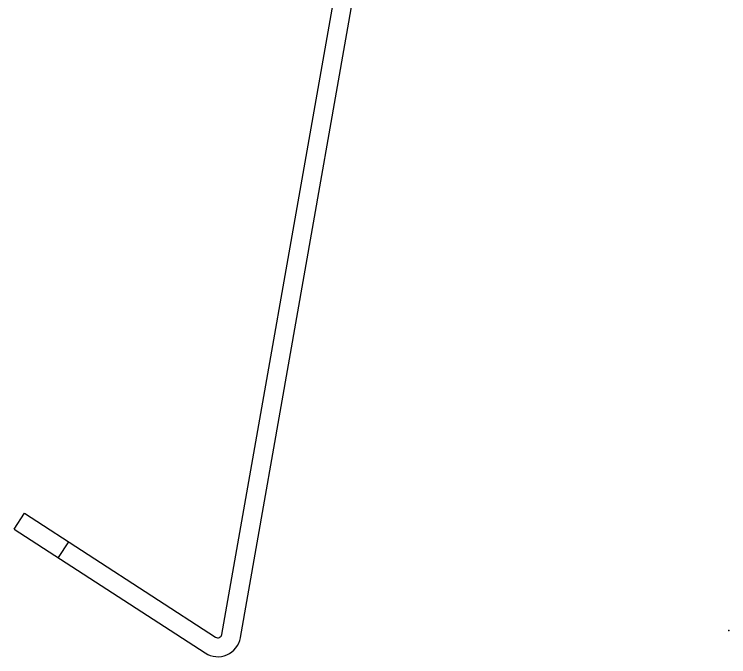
# Model space of a CAD drawing. Extents: x -1.36 to 4.91, y -0.05 to 2.4.
# Drawn here: x -1.361 to 0, y -0.05 to 1.175 of the extents above; entities that cross this region are included whole.
import ezdxf

# ---------------------------------------------------------------- set-up
doc = ezdxf.new("R2010")
doc.units = 0
doc.header["$LTSCALE"] = 0.5
doc.header["$MEASUREMENT"] = 0
doc.linetypes.add('PHANTOM', pattern=[0.5, 0.25, -0.05, 0.05, -0.05, 0.05, -0.05])
doc.layers.add('Construction', color=60, linetype='PHANTOM', plot=False)
doc.layers.add('Reflector', color=40, linetype='CONTINUOUS')

msp = doc.modelspace()

# ---------------------------------------------------------------- linework, layer by layer
at = {"layer": 'Construction', "ltscale": 0.5, "transparency": 16777216}
msp.add_point((0, 0.0004), dxfattribs=at)
at = {"layer": 'Reflector', "linetype": 'Continuous', "transparency": 16777216}
for p, q in [((-0.9657, -0.0072), (-0.6615, 1.7181)), ((-0.9304, -0.0134), (-0.6262, 1.7119)), ((-1.3612, 0.1936), (-1.3417, 0.2237)), ((-1.3417, 0.2237), (-0.978, -0.0125)), ((-1.3612, 0.1936), (-0.9975, -0.0426)), ((-1.2578, 0.1692), (-1.2774, 0.1391))]:
    msp.add_line(p, q, dxfattribs=at)
for radius in [0.0439, 0.008]:
    msp.add_arc((-0.9736, -0.0058), radius, 237, 350, dxfattribs=at)

doc.saveas('drawing.dxf')
